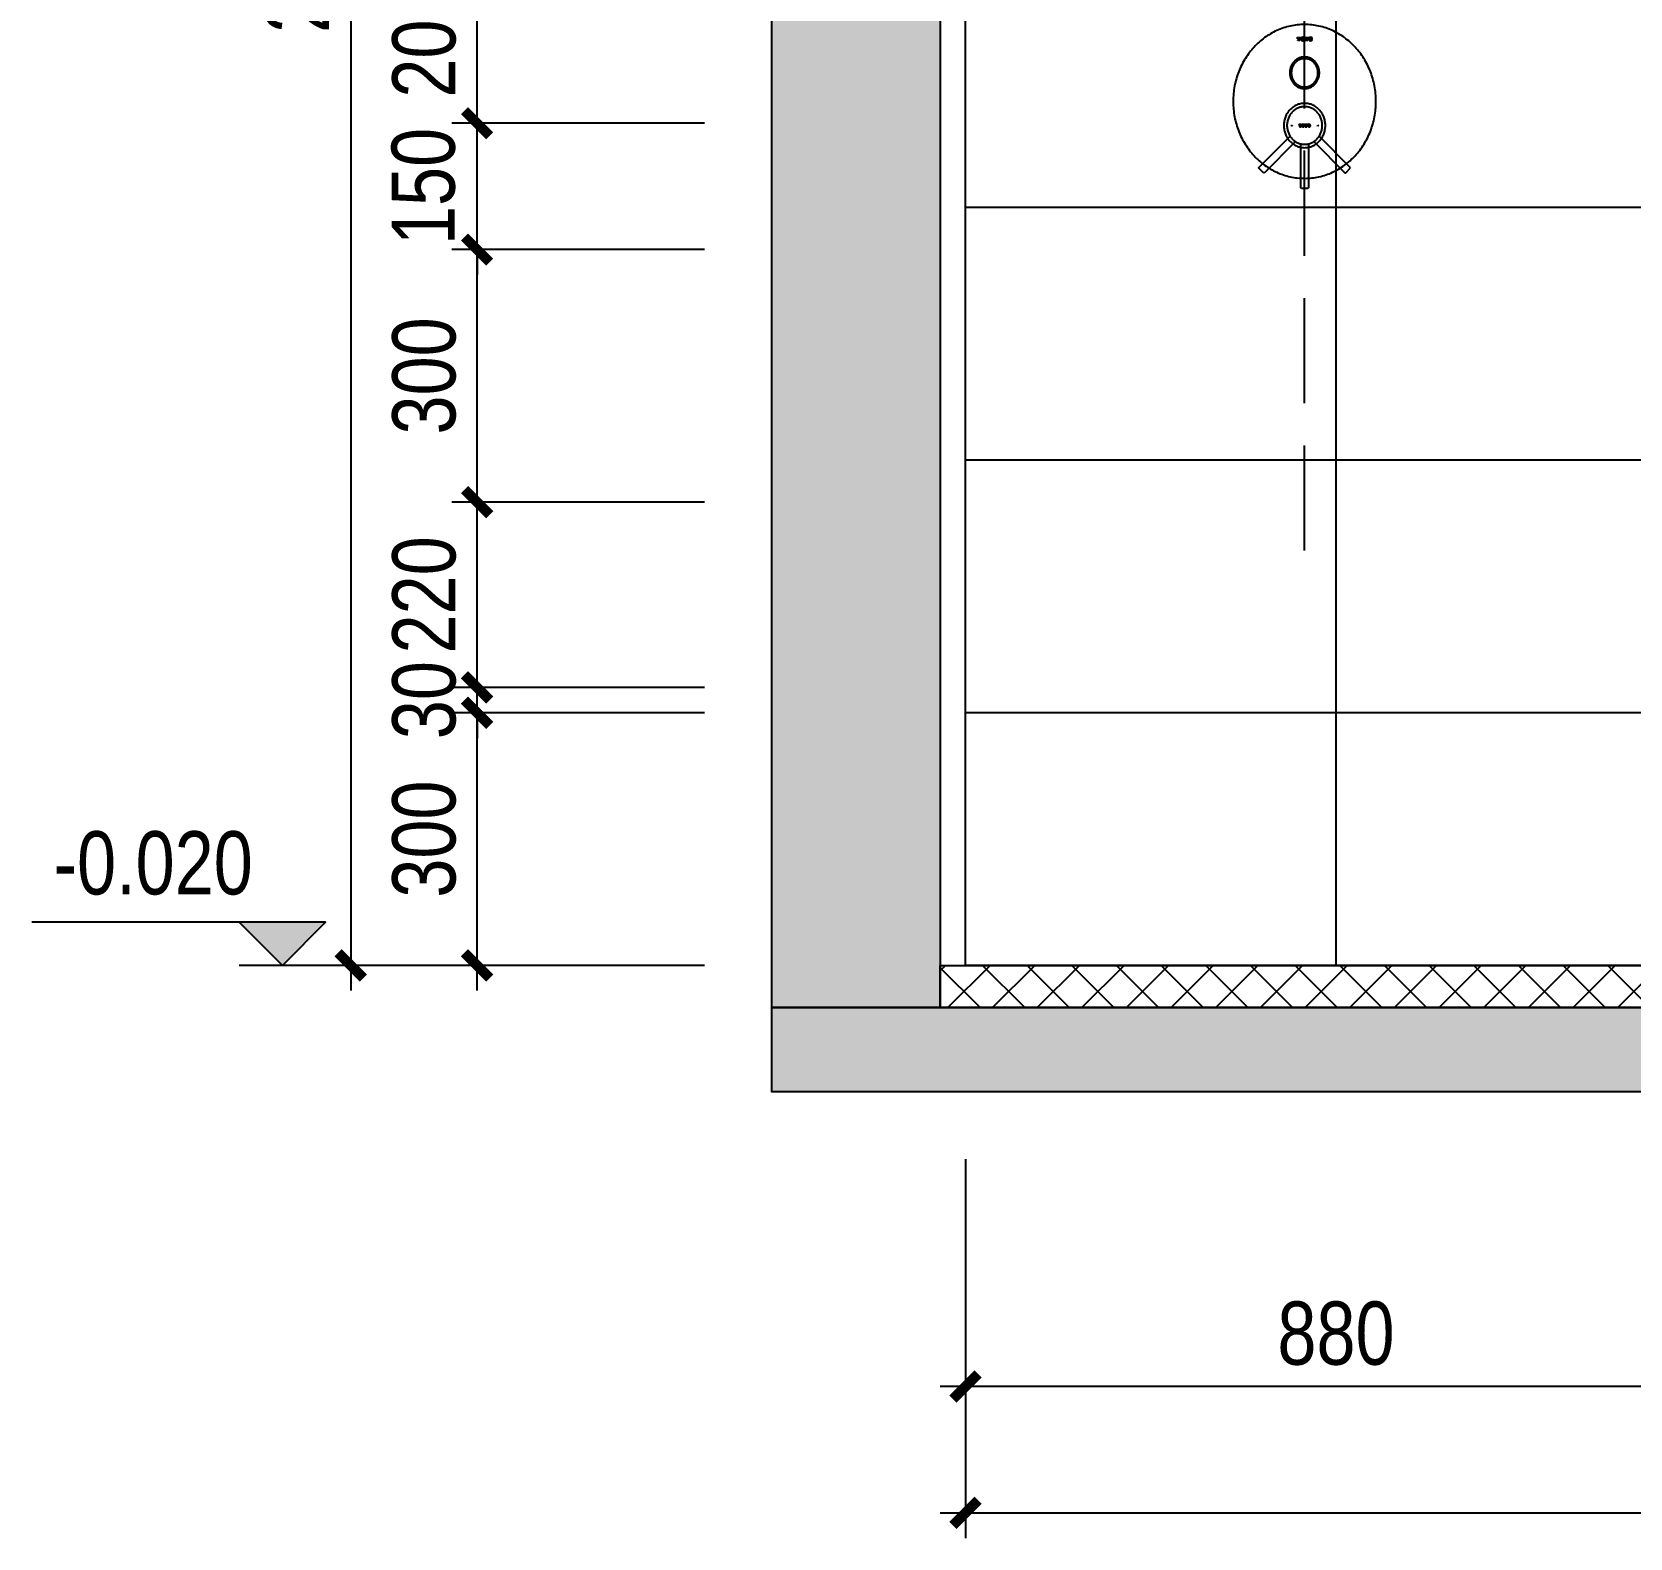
# Model space of a CAD drawing. Extents: x 468514 to 728049, y -74127 to 69080.
# Drawn here: x 554345 to 556243, y -71207 to -69418 of the extents above; entities that cross this region are included whole.
import ezdxf
from ezdxf.enums import TextEntityAlignment as Align

# ---------------------------------------------------------------- set-up
doc = ezdxf.new("R2010")
doc.units = 0
doc.header["$LTSCALE"] = 500
doc.header["$MEASUREMENT"] = 0
doc.linetypes.add('DASH', pattern=[0.35, 0.25, -0.1])
doc.linetypes.add('HIDDEN2', pattern=[0.1875, 0.125, -0.0625])
doc.layers.get('Defpoints').update_dxf_attribs({"color": 229})
for name, color, linetype in [('E 立面填充', 250, 'Continuous'), ('E 立面墙体', 245, 'Continuous'), ('E 立面材料分格线', 8, 'Continuous'), ('E 立面标注尺寸', 9, 'Continuous'), ('E 立面装饰完成线', 225, 'Continuous'), ('L-立面家具、洁具', 153, 'Continuous')]:
    doc.layers.add(name, color=color, linetype=linetype)
doc.styles.add('PDC DIM', font='PMingLiU-ExtB.ttf', dxfattribs={"width": 0.85})
doc.styles.add('Xref-标准套房C$0$黑体', font='simhei.ttf')
doc.dimstyles.new('PDC-A2', dxfattribs={"dimscale": 0, "dimtxt": 2.5, "dimasz": 1, "dimexe": 1, "dimexo": 1, "dimgap": 0.7, "dimtad": 1, "dimdec": 0, "dimtxsty": 'PDC DIM', "dimblk": 'ARCHTICK', "dimcen": 1, "dimdle": 1, "dimclrd": 8, "dimclre": 8, "dimclrt": 9, "dimadec": 0, "dimazin": 0, "dimtfac": 1, "dimtdec": 0, "dimtix": 1, "dimtmove": 2, "dimatfit": 3, "dimldrblk": 'PDC A2 T R', "dimfxl": 10, "dimfxlon": 1, "dimarcsym": 0})

# ---------------------------------------------------------------- blocks, each defined once
blk = doc.blocks.new('A$C2F8A30B2')
at = {"linetype": 'HIDDEN2', "lineweight": -2, "ltscale": 20}
h = blk.add_hatch(color=256, dxfattribs=at)
h.dxf.hatch_style = 2
h.paths.add_polyline_path([(28.4, -13.4), (29, -12.8), (30.3, -12.6), (31.6, -12.9), (32.1, -13.4), (32.5, -14.6), (32.3, -15.6), (31.6, -16.4), (30.3, -16.7), (29.1, -16.5), (28.2, -15.4), (28.1, -14.6)])
h.paths.add_polyline_path([(29.4, -15.7), (30.3, -16.2), (31.2, -15.6), (31.4, -14.7), (31.3, -13.8), (30.8, -13.2), (30.3, -13.1), (29.4, -13.5), (29.1, -14.6)])
h = blk.add_hatch(color=256)
h.dxf.hatch_style = 2
edge = h.paths.add_edge_path()
edge.add_spline(control_points=[(34.9, -12.8), (34.9, -12.8), (34.9, -12.8), (34.9, -12.8), (34.9, -12.8), (37, -12.8), (37, -12.8), (37, -12.8), (37, -14.2), (37, -14.2), (37, -14.2), (36.5, -14.2), (36.5, -14.2), (36.5, -14.2), (36.5, -13.2), (35.7, -13.2), (35.7, -13.2), (35.4, -13.2), (35.4, -13.2), (35.4, -13.2), (35.4, -15.9), (35.4, -15.9), (35.4, -15.9), (35.6, -16.1), (35.6, -16.1), (35.6, -16.1), (36.2, -16.1), (36.2, -16.1), (36.2, -16.1), (36.2, -16.6), (36.2, -16.6), (36.2, -16.6), (34.9, -16.6), (34.9, -16.6), (34.9, -16.6), (33.6, -16.6), (33.6, -16.6), (33.6, -16.6), (33.6, -16.1), (33.6, -16.1), (33.6, -16.1), (34.2, -16.1), (34.2, -16.1), (34.2, -16.1), (34.4, -15.9), (34.4, -15.9), (34.4, -15.9), (34.4, -13.2), (34.4, -13.2), (34.4, -13.2), (34.1, -13.2), (34.1, -13.2), (34.1, -13.2), (33.3, -14.2), (33.3, -14.2), (33.3, -14.2), (32.8, -14.2), (32.8, -14.2), (32.8, -14.2), (32.8, -12.8), (32.8, -12.8), (32.8, -12.8), (34.9, -12.8), (34.9, -12.8), (34.9, -12.8), (34.9, -12.8)], knot_values=[-1, 0, 0, 0, 0, 0, 1, 1, 1, 2, 2, 2, 3, 3, 3, 4, 4, 4, 5, 5, 5, 6, 6, 6, 7, 7, 7, 8, 8, 8, 9, 9, 9, 10, 10, 10, 11, 11, 11, 12, 12, 12, 13, 13, 13, 14, 14, 14, 15, 15, 15, 16, 16, 16, 17, 17, 17, 18, 18, 18, 19, 19, 19, 20, 20, 20, 21, 21, 21, 21], degree=3, periodic=0)
h = blk.add_hatch(color=256, dxfattribs=at)
h.dxf.hatch_style = 2
h.paths.add_polyline_path([(37.7, -13.4), (38.3, -12.8), (39.5, -12.6), (40.8, -12.9), (41.4, -13.4), (41.7, -14.6), (41.6, -15.6), (40.8, -16.4), (39.5, -16.7), (38.3, -16.5), (37.4, -15.4), (37.3, -14.6)])
h.paths.add_polyline_path([(38.6, -15.7), (39.5, -16.2), (40.5, -15.6), (40.7, -14.7), (40.6, -13.8), (40.1, -13.2), (39.5, -13.1), (38.7, -13.5), (38.4, -14.6)])
h = blk.add_hatch(color=256)
h.dxf.hatch_style = 2
edge = h.paths.add_edge_path()
edge.add_spline(control_points=[(44.2, -12.8), (44.2, -12.8), (44.2, -12.8), (44.2, -12.8), (44.2, -12.8), (46.2, -12.8), (46.2, -12.8), (46.2, -12.8), (46.2, -14.2), (46.2, -14.2), (46.2, -14.2), (45.7, -14.2), (45.7, -14.2), (45.7, -14.2), (45.8, -13.2), (44.9, -13.2), (44.9, -13.2), (44.6, -13.2), (44.6, -13.2), (44.6, -13.2), (44.6, -15.9), (44.6, -15.9), (44.6, -15.9), (44.9, -16.1), (44.9, -16.1), (44.9, -16.1), (45.4, -16.1), (45.4, -16.1), (45.4, -16.1), (45.4, -16.6), (45.4, -16.6), (45.4, -16.6), (44.2, -16.6), (44.2, -16.6), (44.2, -16.6), (42.9, -16.6), (42.9, -16.6), (42.9, -16.6), (42.9, -16.1), (42.9, -16.1), (42.9, -16.1), (43.5, -16.1), (43.5, -16.1), (43.5, -16.1), (43.7, -15.9), (43.7, -15.9), (43.7, -15.9), (43.7, -13.2), (43.7, -13.2), (43.7, -13.2), (43.4, -13.2), (43.4, -13.2), (42.6, -13.2), (42.6, -14.2), (42.6, -14.2), (42.6, -14.2), (42.1, -14.2), (42.1, -14.2), (42.1, -14.2), (42.1, -12.8), (42.1, -12.8), (42.1, -12.8), (44.2, -12.8), (44.2, -12.8), (44.2, -12.8), (44.2, -12.8)], knot_values=[-1, 0, 0, 0, 0, 0, 1, 1, 1, 2, 2, 2, 3, 3, 3, 4, 4, 4, 5, 5, 5, 6, 6, 6, 7, 7, 7, 8, 8, 8, 9, 9, 9, 10, 10, 10, 11, 11, 11, 12, 12, 12, 13, 13, 13, 14, 14, 14, 15, 15, 15, 16, 16, 16, 17, 17, 17, 18, 18, 18, 19, 19, 19, 20, 20, 20, 21, 21, 21, 21], degree=3, periodic=0)
h = blk.add_hatch(color=256, dxfattribs=at)
h.dxf.hatch_style = 2
h.paths.add_polyline_path([(20.7, -117.5), (21.4, -118.2), (22.1, -117.5), (21.4, -116.8)])
h = blk.add_hatch(color=256, dxfattribs=at)
h.dxf.hatch_style = 2
h.paths.add_polyline_path([(30.6, -116.5), (31, -116), (32, -115.8), (32.9, -116.1), (33.4, -116.5), (33.6, -117.4), (33.5, -118.1), (32.9, -118.7), (32, -119), (31.1, -118.8), (30.4, -118), (30.3, -117.4)])
h.paths.add_polyline_path([(31.3, -118.2), (32, -118.6), (32.7, -118.1), (32.8, -117.4), (32.7, -116.8), (32.4, -116.3), (32, -116.2), (31.3, -116.5), (31.1, -117.4)])
h = blk.add_hatch(color=256, dxfattribs=at)
h.dxf.hatch_style = 2
h.paths.add_polyline_path([(35.5, -116), (37, -116), (37, -117.1), (36.6, -117.1), (36.1, -116.3), (35.8, -116.3), (35.8, -118.3), (36, -118.5), (36.4, -118.5), (36.4, -118.9), (35.5, -118.9), (34.5, -118.9), (34.5, -118.5), (34.9, -118.5), (35.1, -118.3), (35.1, -116.3), (34.9, -116.3), (34.3, -117.1), (33.9, -117.1), (33.9, -116)])
h = blk.add_hatch(color=256, dxfattribs=at)
h.dxf.hatch_style = 2
h.paths.add_polyline_path([(37.5, -116.5), (38, -116), (38.9, -115.8), (39.9, -116.1), (40.3, -116.5), (40.6, -117.4), (40.5, -118.1), (39.9, -118.7), (38.9, -119), (38, -118.8), (37.4, -118), (37.3, -117.4)])
h.paths.add_polyline_path([(38.2, -118.2), (38.9, -118.6), (39.7, -118.1), (39.8, -117.4), (39.7, -116.8), (39.3, -116.3), (38.9, -116.2), (38.3, -116.5), (38.1, -117.4)])
h = blk.add_hatch(color=256, dxfattribs=at)
h.dxf.hatch_style = 2
h.paths.add_polyline_path([(42.4, -116), (44, -116), (44, -117.1), (43.6, -117.1), (43, -116.3), (42.8, -116.3), (42.8, -118.3), (43, -118.5), (43.4, -118.5), (43.4, -118.9), (42.4, -118.9), (41.5, -118.9), (41.5, -118.5), (41.9, -118.5), (42.1, -118.3), (42.1, -116.3), (41.8, -116.3), (41.3, -117.1), (40.9, -117.1), (40.9, -116)])
h = blk.add_hatch(color=256, dxfattribs=at)
h.dxf.hatch_style = 2
h.paths.add_polyline_path([(51.9, -117.5), (52.6, -118.2), (53.3, -117.5), (52.6, -116.8)])
for p, q in [((28.1, -14.6), (28.4, -13.4)), ((28.2, -15.4), (28.1, -14.6)), ((29.1, -16.5), (28.2, -15.4)), ((28.4, -13.4), (29, -12.8)), ((28.4, -13.4), (28.4, -13.4)), ((29, -12.8), (30.3, -12.6)), ((29.4, -13.5), (29.1, -14.6)), ((29.1, -14.6), (29.4, -15.7)), ((30.3, -16.7), (29.1, -16.5)), ((30.3, -13.1), (29.4, -13.5)), ((29.4, -15.7), (30.3, -16.2)), ((29.4, -15.7), (29.4, -15.7)), ((30.3, -12.6), (31.6, -12.9)), ((30.8, -13.2), (30.3, -13.1)), ((30.3, -16.2), (31.2, -15.6)), ((31.6, -16.4), (30.3, -16.7)), ((31.3, -13.8), (30.8, -13.2)), ((31.2, -15.6), (31.4, -14.7)), ((31.4, -14.7), (31.3, -13.8)), ((31.6, -12.9), (32.1, -13.4)), ((32.3, -15.6), (31.6, -16.4)), ((32.1, -13.4), (32.5, -14.6)), ((32.5, -14.6), (32.3, -15.6)), ((37.3, -14.6), (37.7, -13.4)), ((37.4, -15.4), (37.3, -14.6)), ((38.3, -16.5), (37.4, -15.4)), ((37.7, -13.4), (38.3, -12.8)), ((37.7, -13.4), (37.7, -13.4)), ((38.3, -12.8), (39.5, -12.6)), ((39.5, -16.7), (38.3, -16.5)), ((38.7, -13.5), (38.4, -14.6)), ((38.4, -14.6), (38.6, -15.7)), ((38.6, -15.7), (39.5, -16.2)), ((38.6, -15.7), (38.6, -15.7)), ((39.5, -13.1), (38.7, -13.5)), ((39.5, -12.6), (40.8, -12.9)), ((40.1, -13.2), (39.5, -13.1)), ((39.5, -16.2), (40.5, -15.6)), ((40.8, -16.4), (39.5, -16.7)), ((40.6, -13.8), (40.1, -13.2)), ((40.5, -15.6), (40.7, -14.7)), ((40.7, -14.7), (40.6, -13.8)), ((40.8, -12.9), (41.4, -13.4)), ((41.6, -15.6), (40.8, -16.4)), ((41.4, -13.4), (41.7, -14.6)), ((41.7, -14.6), (41.6, -15.6)), ((122.1, -89), (122.1, -89)), ((-17, -167.1), (20, -130.1)), ((21.4, -116.8), (20.7, -117.5)), ((20.7, -117.5), (21.4, -118.2)), ((20.7, -117.5), (20.7, -117.5)), ((22.1, -117.5), (21.4, -116.8)), ((21.4, -118.2), (22.1, -117.5)), ((30.3, -117.4), (30.6, -116.5)), ((30.4, -118), (30.3, -117.4)), ((31.1, -118.8), (30.4, -118)), ((30.6, -116.5), (31, -116)), ((30.6, -116.5), (30.6, -116.5)), ((31, -116), (32, -115.8)), ((31.3, -116.5), (31.1, -117.4)), ((31.1, -117.4), (31.3, -118.2)), ((32, -119), (31.1, -118.8)), ((32, -116.2), (31.3, -116.5)), ((31.3, -118.2), (32, -118.6)), ((31.3, -118.2), (31.3, -118.2)), ((32, -115.8), (32.9, -116.1)), ((32.4, -116.3), (32, -116.2)), ((32, -118.6), (32.7, -118.1)), ((32.9, -118.7), (32, -119)), ((32.7, -116.8), (32.4, -116.3)), ((32.8, -117.4), (32.7, -116.8)), ((32.7, -118.1), (32.8, -117.4)), ((32.9, -116.1), (33.4, -116.5)), ((33.5, -118.1), (32.9, -118.7)), ((33.4, -116.5), (33.6, -117.4)), ((33.6, -117.4), (33.5, -118.1)), ((33.9, -117.1), (33.9, -116)), ((33.9, -116), (35.5, -116)), ((34.3, -117.1), (33.9, -117.1)), ((34.9, -116.3), (34.3, -117.1)), ((34.5, -118.9), (34.5, -118.5)), ((34.5, -118.5), (34.9, -118.5)), ((35.5, -118.9), (34.5, -118.9)), ((35.1, -116.3), (34.9, -116.3)), ((34.9, -118.5), (35.1, -118.3)), ((35.1, -118.3), (35.1, -116.3)), ((35.5, -116), (37, -116)), ((35.5, -116), (35.5, -116)), ((36.4, -118.9), (35.5, -118.9)), ((36.1, -116.3), (35.8, -116.3)), ((35.8, -116.3), (35.8, -118.3)), ((35.8, -118.3), (36, -118.5)), ((36, -118.5), (36.4, -118.5)), ((36.6, -117.1), (36.1, -116.3)), ((36.4, -118.5), (36.4, -118.9)), ((37, -117.1), (36.6, -117.1)), ((37, -116), (37, -117.1)), ((37.3, -117.4), (37.5, -116.5)), ((37.4, -118), (37.3, -117.4)), ((38, -118.8), (37.4, -118)), ((37.5, -116.5), (38, -116)), ((37.5, -116.5), (37.5, -116.5)), ((38, -116), (38.9, -115.8)), ((38.9, -119), (38, -118.8)), ((38.3, -116.5), (38.1, -117.4)), ((38.1, -117.4), (38.2, -118.2)), ((38.2, -118.2), (38.9, -118.6)), ((38.2, -118.2), (38.2, -118.2)), ((38.9, -116.2), (38.3, -116.5)), ((38.9, -115.8), (39.9, -116.1)), ((39.3, -116.3), (38.9, -116.2)), ((38.9, -118.6), (39.7, -118.1)), ((39.9, -118.7), (38.9, -119)), ((39.7, -116.8), (39.3, -116.3)), ((39.8, -117.4), (39.7, -116.8)), ((39.7, -118.1), (39.8, -117.4)), ((39.9, -116.1), (40.3, -116.5)), ((40.5, -118.1), (39.9, -118.7)), ((40.3, -116.5), (40.6, -117.4)), ((40.6, -117.4), (40.5, -118.1)), ((40.9, -117.1), (40.9, -116)), ((40.9, -116), (42.4, -116)), ((41.3, -117.1), (40.9, -117.1)), ((41.8, -116.3), (41.3, -117.1)), ((41.5, -118.9), (41.5, -118.5)), ((41.5, -118.5), (41.9, -118.5)), ((42.4, -118.9), (41.5, -118.9)), ((42.1, -116.3), (41.8, -116.3)), ((41.9, -118.5), (42.1, -118.3)), ((42.1, -118.3), (42.1, -116.3)), ((42.4, -116), (44, -116)), ((42.4, -116), (42.4, -116)), ((43.4, -118.9), (42.4, -118.9)), ((43, -116.3), (42.8, -116.3)), ((42.8, -116.3), (42.8, -118.3)), ((42.8, -118.3), (43, -118.5)), ((43.6, -117.1), (43, -116.3)), ((43, -118.5), (43.4, -118.5)), ((43.4, -118.5), (43.4, -118.9)), ((44, -117.1), (43.6, -117.1)), ((44, -116), (44, -117.1)), ((52.6, -116.8), (51.9, -117.5)), ((51.9, -117.5), (52.6, -118.2)), ((51.9, -117.5), (51.9, -117.5)), ((53.3, -117.5), (52.6, -116.8)), ((52.6, -118.2), (53.3, -117.5)), ((91.5, -167.1), (54.5, -130.1)), ((26.4, -136.5), (-10.6, -173.5)), ((26.4, -136.5), (26.4, -136.5)), ((32.7, -139.2), (32.7, -191.5)), ((32.7, -139.2), (32.7, -139.2)), ((41.8, -191.5), (41.8, -139.2)), ((48.1, -136.5), (85, -173.5)), ((48.1, -136.5), (48.1, -136.5)), ((-17, -168.1), (-17, -167.1)), ((-11.6, -173.5), (-17, -168.1)), ((86.1, -173.5), (91.5, -168.1)), ((91.5, -168.1), (91.5, -167.1)), ((-10.6, -173.5), (-11.6, -173.5)), ((85, -173.5), (86.1, -173.5)), ((32.7, -191.5), (33.5, -192.3)), ((33.5, -192.3), (41.1, -192.3)), ((41.1, -192.3), (41.8, -191.5))]:
    blk.add_line(p, q, dxfattribs=at)
for points, knots in [([(-47.5, -88.8), (-47.5, -139.2), (-9.6, -180.1), (37.3, -180.1), (84.1, -180.1), (122.1, -139.2), (122.1, -88.8), (122.1, -38.3), (84.1, 2.6), (37.3, 2.6), (-9.6, 2.6), (-47.5, -38.3), (-47.5, -88.8), (-47.5, -88.8), (-47.5, -88.8), (-47.5, -88.8)], [0, 0, 0, 0, 1, 1, 1, 2, 2, 2, 3, 3, 3, 4, 4, 4, 5, 5, 5, 5]), ([(34.9, -12.8), (34.9, -12.8), (37, -12.8), (37, -12.8), (37, -12.8), (37, -14.2), (37, -14.2), (37, -14.2), (36.5, -14.2), (36.5, -14.2), (36.5, -14.2), (36.5, -13.2), (35.7, -13.2), (35.7, -13.2), (35.4, -13.2), (35.4, -13.2), (35.4, -13.2), (35.4, -15.9), (35.4, -15.9), (35.4, -15.9), (35.6, -16.1), (35.6, -16.1), (35.6, -16.1), (36.2, -16.1), (36.2, -16.1), (36.2, -16.1), (36.2, -16.6), (36.2, -16.6), (36.2, -16.6), (34.9, -16.6), (34.9, -16.6), (34.9, -16.6), (33.6, -16.6), (33.6, -16.6), (33.6, -16.6), (33.6, -16.1), (33.6, -16.1), (33.6, -16.1), (34.2, -16.1), (34.2, -16.1), (34.2, -16.1), (34.4, -15.9), (34.4, -15.9), (34.4, -15.9), (34.4, -13.2), (34.4, -13.2), (34.4, -13.2), (34.1, -13.2), (34.1, -13.2), (34.1, -13.2), (33.3, -14.2), (33.3, -14.2), (33.3, -14.2), (32.8, -14.2), (32.8, -14.2), (32.8, -14.2), (32.8, -12.8), (32.8, -12.8), (32.8, -12.8), (34.9, -12.8), (34.9, -12.8), (34.9, -12.8), (34.9, -12.8), (34.9, -12.8)], [0, 0, 0, 0, 1, 1, 1, 2, 2, 2, 3, 3, 3, 4, 4, 4, 5, 5, 5, 6, 6, 6, 7, 7, 7, 8, 8, 8, 9, 9, 9, 10, 10, 10, 11, 11, 11, 12, 12, 12, 13, 13, 13, 14, 14, 14, 15, 15, 15, 16, 16, 16, 17, 17, 17, 18, 18, 18, 19, 19, 19, 20, 20, 20, 21, 21, 21, 21]), ([(44.2, -12.8), (44.2, -12.8), (46.2, -12.8), (46.2, -12.8), (46.2, -12.8), (46.2, -14.2), (46.2, -14.2), (46.2, -14.2), (45.7, -14.2), (45.7, -14.2), (45.7, -14.2), (45.8, -13.2), (44.9, -13.2), (44.9, -13.2), (44.6, -13.2), (44.6, -13.2), (44.6, -13.2), (44.6, -15.9), (44.6, -15.9), (44.6, -15.9), (44.9, -16.1), (44.9, -16.1), (44.9, -16.1), (45.4, -16.1), (45.4, -16.1), (45.4, -16.1), (45.4, -16.6), (45.4, -16.6), (45.4, -16.6), (44.2, -16.6), (44.2, -16.6), (44.2, -16.6), (42.9, -16.6), (42.9, -16.6), (42.9, -16.6), (42.9, -16.1), (42.9, -16.1), (42.9, -16.1), (43.5, -16.1), (43.5, -16.1), (43.5, -16.1), (43.7, -15.9), (43.7, -15.9), (43.7, -15.9), (43.7, -13.2), (43.7, -13.2), (43.7, -13.2), (43.4, -13.2), (43.4, -13.2), (42.6, -13.2), (42.6, -14.2), (42.6, -14.2), (42.6, -14.2), (42.1, -14.2), (42.1, -14.2), (42.1, -14.2), (42.1, -12.8), (42.1, -12.8), (42.1, -12.8), (44.2, -12.8), (44.2, -12.8), (44.2, -12.8), (44.2, -12.8), (44.2, -12.8)], [0, 0, 0, 0, 1, 1, 1, 2, 2, 2, 3, 3, 3, 4, 4, 4, 5, 5, 5, 6, 6, 6, 7, 7, 7, 8, 8, 8, 9, 9, 9, 10, 10, 10, 11, 11, 11, 12, 12, 12, 13, 13, 13, 14, 14, 14, 15, 15, 15, 16, 16, 16, 17, 17, 17, 18, 18, 18, 19, 19, 19, 20, 20, 20, 21, 21, 21, 21]), ([(54.9, -54.8), (54.9, -44.4), (47, -36), (37.3, -36), (27.6, -36), (19.7, -44.4), (19.7, -54.8), (19.7, -65.1), (27.6, -73.5), (37.3, -73.5), (47, -73.5), (54.9, -65.1), (54.9, -54.8), (54.9, -54.8), (54.9, -54.8), (54.9, -54.8)], [0, 0, 0, 0, 1, 1, 1, 2, 2, 2, 3, 3, 3, 4, 4, 4, 5, 5, 5, 5]), ([(53.1, -54.8), (53.1, -45.4), (46, -37.9), (37.3, -37.9), (28.5, -37.9), (21.4, -45.4), (21.4, -54.8), (21.4, -64.1), (28.5, -71.7), (37.3, -71.7), (46, -71.7), (53.1, -64.1), (53.1, -54.8), (53.1, -54.8), (53.1, -54.8), (53.1, -54.8)], [0, 0, 0, 0, 1, 1, 1, 2, 2, 2, 3, 3, 3, 4, 4, 4, 5, 5, 5, 5]), ([(62, -117.3), (62, -102.8), (50.9, -91), (37.3, -91), (23.6, -91), (12.6, -102.8), (12.6, -117.3), (12.6, -131.9), (23.6, -143.7), (37.3, -143.7), (50.9, -143.7), (62, -131.9), (62, -117.3), (62, -117.3), (62, -117.3), (62, -117.3)], [0, 0, 0, 0, 1, 1, 1, 2, 2, 2, 3, 3, 3, 4, 4, 4, 5, 5, 5, 5]), ([(58.2, -117.3), (58.2, -105), (48.8, -95), (37.3, -95), (25.7, -95), (16.3, -105), (16.3, -117.3), (16.3, -129.7), (25.7, -139.7), (37.3, -139.7), (48.8, -139.7), (58.2, -129.7), (58.2, -117.3), (58.2, -117.3), (58.2, -117.3), (58.2, -117.3)], [0, 0, 0, 0, 1, 1, 1, 2, 2, 2, 3, 3, 3, 4, 4, 4, 5, 5, 5, 5])]:
    blk.add_open_spline(points, degree=3, knots=knots, dxfattribs=at)
blk = doc.blocks.new('_ArchTick')
at = {"color": 0, "linetype": 'ByBlock', "const_width": 0.4}
blk.add_lwpolyline([(-0.5, -0.5), (0.5, 0.5)], dxfattribs=at)
blk = doc.blocks.new('*D1982')
at = {"layer": 'Defpoints', "color": 0, "transparency": 16777216}
for p in [(554873.3, -70226.5), (555173.3, -70226.5), (555173.3, -70526.5)]:
    blk.add_point(p, dxfattribs=at)
at = {"layer": 'E 立面标注尺寸', "color": 8, "lineweight": -2, "transparency": 16777216}
for p, q in [((554873.3, -70556.5), (554873.3, -70196.5)), ((555143.3, -70226.5), (554843.3, -70226.5)), ((555143.3, -70526.5), (554843.3, -70526.5))]:
    blk.add_line(p, q, dxfattribs=at)
at = {"layer": 'E 立面标注尺寸', "color": 8, "lineweight": -2, "transparency": 16777216, "xscale": 30.00000447440561, "yscale": 30.00000447440561, "zscale": 30.00000447440561}
for p, rotation in [((554873.3, -70226.5), 90), ((554873.3, -70526.5), 270)]:
    blk.add_blockref('_ArchTick', p, dxfattribs=dict(at, rotation=rotation))
at = {"layer": 'E 立面标注尺寸', "color": 9, "transparency": 16777216, "insert": (554810.6, -70376.5), "char_height": 75, "attachment_point": 5, "rotation": 90, "style": 'PDC DIM'}
blk.add_mtext('300', dxfattribs=at)
blk = doc.blocks.new('PDC A2 T R')
at = {"color": 0, "linetype": 'ByBlock'}
blk.add_line((0, 0), (-2, 0), dxfattribs=at)
for points in [[(-2.147, 0.886), (-1.491, 1.345), (-0.6, 0), (0, 0)], [(-2.147, -0.886), (-1.491, -1.345), (-0.6, 0), (0, 0)]]:
    blk.add_solid(points, dxfattribs=at)
blk = doc.blocks.new('*D1983')
at = {"layer": 'Defpoints', "color": 0, "transparency": 16777216}
for p in [(554873.3, -70196.5), (555173.3, -70196.5), (555173.3, -70226.5)]:
    blk.add_point(p, dxfattribs=at)
at = {"layer": 'E 立面标注尺寸', "color": 8, "lineweight": -2, "transparency": 16777216}
for p, q in [((554873.3, -70196.5), (554873.3, -70166.5)), ((555143.3, -70196.5), (554843.3, -70196.5)), ((554873.3, -70226.5), (554873.3, -70196.5)), ((555143.3, -70226.5), (554843.3, -70226.5)), ((554873.3, -70226.5), (554873.3, -70256.5))]:
    blk.add_line(p, q, dxfattribs=at)
at = {"layer": 'E 立面标注尺寸', "color": 8, "lineweight": -2, "transparency": 16777216, "xscale": 30.00000447440561, "yscale": 30.00000447440561, "zscale": 30.00000447440561}
for p, rotation in [((554873.3, -70196.5), 270), ((554873.3, -70226.5), 90)]:
    blk.add_blockref('_ArchTick', p, dxfattribs=dict(at, rotation=rotation))
at = {"layer": 'E 立面标注尺寸', "color": 9, "transparency": 16777216, "insert": (554810.6, -70211.5), "char_height": 75, "attachment_point": 5, "rotation": 90, "style": 'PDC DIM'}
blk.add_mtext('30', dxfattribs=at)
blk = doc.blocks.new('*D1984')
at = {"layer": 'Defpoints', "color": 0, "transparency": 16777216}
for p in [(554873.3, -69976.5), (555173.3, -69976.5), (555173.3, -70196.5)]:
    blk.add_point(p, dxfattribs=at)
at = {"layer": 'E 立面标注尺寸', "color": 8, "lineweight": -2, "transparency": 16777216}
for p, q in [((554873.3, -70226.5), (554873.3, -69946.5)), ((555143.3, -69976.5), (554843.3, -69976.5)), ((555143.3, -70196.5), (554843.3, -70196.5))]:
    blk.add_line(p, q, dxfattribs=at)
at = {"layer": 'E 立面标注尺寸', "color": 8, "lineweight": -2, "transparency": 16777216, "xscale": 30.00000447440561, "yscale": 30.00000447440561, "zscale": 30.00000447440561}
for p, rotation in [((554873.3, -69976.5), 90), ((554873.3, -70196.5), 270)]:
    blk.add_blockref('_ArchTick', p, dxfattribs=dict(at, rotation=rotation))
at = {"layer": 'E 立面标注尺寸', "color": 9, "transparency": 16777216, "insert": (554810.6, -70086.5), "char_height": 75, "attachment_point": 5, "rotation": 90, "style": 'PDC DIM'}
blk.add_mtext('220', dxfattribs=at)
blk = doc.blocks.new('*D1985')
at = {"layer": 'Defpoints', "color": 0, "transparency": 16777216}
for p in [(554873.3, -69676.5), (555173.3, -69676.5), (555173.3, -69976.5)]:
    blk.add_point(p, dxfattribs=at)
at = {"layer": 'E 立面标注尺寸', "color": 8, "lineweight": -2, "transparency": 16777216}
for p, q in [((554873.3, -70006.5), (554873.3, -69646.5)), ((555143.3, -69676.5), (554843.3, -69676.5)), ((555143.3, -69976.5), (554843.3, -69976.5))]:
    blk.add_line(p, q, dxfattribs=at)
at = {"layer": 'E 立面标注尺寸', "color": 8, "lineweight": -2, "transparency": 16777216, "xscale": 30.00000447440561, "yscale": 30.00000447440561, "zscale": 30.00000447440561}
for p, rotation in [((554873.3, -69676.5), 90), ((554873.3, -69976.5), 270)]:
    blk.add_blockref('_ArchTick', p, dxfattribs=dict(at, rotation=rotation))
at = {"layer": 'E 立面标注尺寸', "color": 9, "transparency": 16777216, "insert": (554810.6, -69826.5), "char_height": 75, "attachment_point": 5, "rotation": 90, "style": 'PDC DIM'}
blk.add_mtext('300', dxfattribs=at)
blk = doc.blocks.new('*D1986')
at = {"layer": 'Defpoints', "color": 0, "transparency": 16777216}
for p in [(554873.3, -69526.5), (555173.3, -69526.5), (555173.3, -69676.5)]:
    blk.add_point(p, dxfattribs=at)
at = {"layer": 'E 立面标注尺寸', "color": 8, "lineweight": -2, "transparency": 16777216}
for p, q in [((554873.3, -69526.5), (554873.3, -69496.5)), ((555143.3, -69526.5), (554843.3, -69526.5)), ((554873.3, -69676.5), (554873.3, -69526.5)), ((555143.3, -69676.5), (554843.3, -69676.5)), ((554873.3, -69676.5), (554873.3, -69706.5))]:
    blk.add_line(p, q, dxfattribs=at)
at = {"layer": 'E 立面标注尺寸', "color": 8, "lineweight": -2, "transparency": 16777216, "xscale": 30.00000447440561, "yscale": 30.00000447440561, "zscale": 30.00000447440561}
for p, rotation in [((554873.3, -69526.5), 270), ((554873.3, -69676.5), 90)]:
    blk.add_blockref('_ArchTick', p, dxfattribs=dict(at, rotation=rotation))
at = {"layer": 'E 立面标注尺寸', "color": 9, "transparency": 16777216, "insert": (554809.8, -69601.5), "char_height": 75, "attachment_point": 5, "rotation": 90, "style": 'PDC DIM'}
blk.add_mtext('150', dxfattribs=at)
blk = doc.blocks.new('*D1987')
at = {"layer": 'Defpoints', "color": 0, "transparency": 16777216}
for p in [(554873.3, -69326.5), (555173.3, -69326.5), (555173.3, -69526.5)]:
    blk.add_point(p, dxfattribs=at)
at = {"layer": 'E 立面标注尺寸', "color": 8, "lineweight": -2, "transparency": 16777216}
for p, q in [((554873.3, -69556.5), (554873.3, -69296.5)), ((555143.3, -69326.5), (554843.3, -69326.5)), ((555143.3, -69526.5), (554843.3, -69526.5))]:
    blk.add_line(p, q, dxfattribs=at)
at = {"layer": 'E 立面标注尺寸', "color": 8, "lineweight": -2, "transparency": 16777216, "xscale": 30.00000447440561, "yscale": 30.00000447440561, "zscale": 30.00000447440561}
for p, rotation in [((554873.3, -69326.5), 90), ((554873.3, -69526.5), 270)]:
    blk.add_blockref('_ArchTick', p, dxfattribs=dict(at, rotation=rotation))
at = {"layer": 'E 立面标注尺寸', "color": 9, "transparency": 16777216, "insert": (554810.6, -69426.5), "char_height": 75, "attachment_point": 5, "rotation": 90, "style": 'PDC DIM'}
blk.add_mtext('200', dxfattribs=at)
blk = doc.blocks.new('*D1989')
at = {"layer": 'Defpoints', "color": 0, "transparency": 16777216}
for p in [(555173.3, -68126.5), (554723.3, -70526.5), (555173.3, -70526.5)]:
    blk.add_point(p, dxfattribs=at)
at = {"layer": 'E 立面标注尺寸', "color": 8, "lineweight": -2, "transparency": 16777216}
for p, q in [((554723.3, -68096.5), (554723.3, -70556.5)), ((555023.3, -68126.5), (554693.3, -68126.5)), ((555023.3, -70526.5), (554693.3, -70526.5))]:
    blk.add_line(p, q, dxfattribs=at)
at = {"layer": 'E 立面标注尺寸', "color": 8, "lineweight": -2, "transparency": 16777216, "xscale": 30.00000447440561, "yscale": 30.00000447440561, "zscale": 30.00000447440561}
for p, rotation in [((554723.3, -68126.5), 90), ((554723.3, -70526.5), 270)]:
    blk.add_blockref('_ArchTick', p, dxfattribs=dict(at, rotation=rotation))
at = {"layer": 'E 立面标注尺寸', "color": 9, "transparency": 16777216, "insert": (554660.6, -69326.5), "char_height": 75, "attachment_point": 5, "rotation": 90, "style": 'PDC DIM'}
blk.add_mtext('2400', dxfattribs=at)
blk = doc.blocks.new('A$C37DB5113')
blk.add_hatch(color=256).paths.add_polyline_path([(150, 75), (75, 0), (0, 75)])
for p, q in [((0, 75), (510, 75)), ((0, 75), (75, 0)), ((150, 75), (75, 0)), ((0, 0), (150, 0))]:
    blk.add_line(p, q)
blk.add_lwpolyline([(150, 75), (75, 0), (0, 75), (150, 75)])
at = {"style": 'Xref-标准套房C$0$黑体', "width": 0.8}
blk.add_attdef('%%P0.000', text='', height=105, dxfattribs=at).set_placement((510, 75), align=Align.BOTTOM_RIGHT)
blk = doc.blocks.new('*D1993')
at = {"layer": 'Defpoints', "color": 0, "transparency": 16777216}
for p in [(555453.3, -70726.5), (556333.3, -70726.5), (555453.3, -71026.5)]:
    blk.add_point(p, dxfattribs=at)
at = {"layer": 'E 立面标注尺寸', "color": 8, "lineweight": -2, "transparency": 16777216}
for p, q in [((555453.3, -70756.5), (555453.3, -71056.5)), ((556333.3, -70756.5), (556333.3, -71056.5)), ((556363.3, -71026.5), (555423.3, -71026.5))]:
    blk.add_line(p, q, dxfattribs=at)
at = {"layer": 'E 立面标注尺寸', "color": 8, "lineweight": -2, "transparency": 16777216, "xscale": 30.00000447440561, "yscale": 30.00000447440561, "zscale": 30.00000447440561, "rotation": 180}
blk.add_blockref('_ArchTick', (555453.3, -71026.5), dxfattribs=at)
at = {"layer": 'E 立面标注尺寸', "color": 8, "lineweight": -2, "transparency": 16777216, "xscale": 30.00000447440561, "yscale": 30.00000447440561, "zscale": 30.00000447440561}
blk.add_blockref('_ArchTick', (556333.3, -71026.5), dxfattribs=at)
at = {"layer": 'E 立面标注尺寸', "color": 9, "transparency": 16777216, "insert": (555893.3, -70963.7), "char_height": 75, "attachment_point": 5, "style": 'PDC DIM'}
blk.add_mtext('880', dxfattribs=at)
blk = doc.blocks.new('*D1994')
at = {"layer": 'Defpoints', "color": 0, "transparency": 16777216}
for p in [(555453.3, -70726.5), (558293.3, -70726.5), (558293.3, -71176.5)]:
    blk.add_point(p, dxfattribs=at)
at = {"layer": 'E 立面标注尺寸', "color": 8, "lineweight": -2, "transparency": 16777216}
for p, q in [((555453.3, -70876.5), (555453.3, -71206.5)), ((558293.3, -70876.5), (558293.3, -71206.5)), ((555423.3, -71176.5), (558323.3, -71176.5))]:
    blk.add_line(p, q, dxfattribs=at)
at = {"layer": 'E 立面标注尺寸', "color": 8, "lineweight": -2, "transparency": 16777216, "xscale": 30.00000447440561, "yscale": 30.00000447440561, "zscale": 30.00000447440561, "rotation": 180}
blk.add_blockref('_ArchTick', (555453.3, -71176.5), dxfattribs=at)
at = {"layer": 'E 立面标注尺寸', "color": 8, "lineweight": -2, "transparency": 16777216, "xscale": 30.00000447440561, "yscale": 30.00000447440561, "zscale": 30.00000447440561}
blk.add_blockref('_ArchTick', (558293.3, -71176.5), dxfattribs=at)
at = {"layer": 'E 立面标注尺寸', "color": 9, "transparency": 16777216, "insert": (556873.3, -71113.7), "char_height": 75, "attachment_point": 5, "style": 'PDC DIM'}
blk.add_mtext('2840', dxfattribs=at)

msp = doc.modelspace()

# ---------------------------------------------------------------- hatches: boundary and pattern name
at = {"layer": 'E 立面填充'}
h = msp.add_hatch(dxfattribs=at)
h.set_pattern_fill('_USER', color=256, scale=300, pattern_type=0)
h.set_pattern_definition([(0, (558293.3, -70526.5), (0, 300), [])])
h.paths.add_polyline_path([(558293.3, -68126.5), (557723.3, -68126.5), (557723.3, -70526.5), (558293.3, -70526.5)])
h.paths.add_polyline_path([(557723.3, -69976.5), (557073.3, -69976.5), (557073.3, -70196.5), (557723.3, -70196.5)], flags=17)
h.paths.add_polyline_path([(557723.3, -70226.5), (557073.3, -70226.5), (557073.3, -70526.5), (557723.3, -70526.5)], flags=17)
h.paths.add_polyline_path([(557073.3, -69526.5), (556333.3, -69526.5), (556333.3, -70526.5), (557073.3, -70526.5)], flags=17)
h.paths.add_polyline_path([(557723.3, -69326.5), (556333.3, -69326.5), (556333.3, -68126.5), (555453.3, -68126.5), (555453.3, -70526.5), (556283.3, -70526.5), (556283.3, -70476.5), (556302.3, -70476.5), (556302.3, -68446.5), (556298.3, -68446.5), (556298.3, -68426.5), (556318.3, -68426.5), (556318.3, -68446.5), (556314.3, -68446.5), (556314.3, -70476.5), (556333.3, -70476.5), (556333.3, -69526.5), (557073.3, -69526.5), (557073.3, -69676.5), (557369.3, -69676.5), (557369.3, -69626.1), (557369.3, -69569.5), (557370.7, -69561.6), (557369.3, -69561.6), (557369.3, -69537.6, -0.280803), (557398.3, -69517, -0.280797), (557427.3, -69537.6), (557427.3, -69561.6), (557425.9, -69561.6), (557427.3, -69569.5), (557427.3, -69626.1), (557427.3, -69676.5), (557723.3, -69676.5)])
h.paths.add_polyline_path([(557384.7, -69510.9, -0.167186), (557411.9, -69510.9, -0.717696), (557411.9, -69514.7, -0.167186), (557384.7, -69514.7, -0.722273)], flags=16)
h.paths.add_polyline_path([(557073.3, -68126.5), (556333.3, -68126.5), (556333.3, -69276.5), (557073.3, -69276.5)], flags=17)
h = msp.add_hatch(dxfattribs=at)
h.set_pattern_fill('_USER', color=256, scale=600, angle=90, pattern_type=0)
h.set_pattern_definition([(90, (558293.3, -70526.5), (-600, 4e-14), [])])
h.paths.add_polyline_path([(557073.3, -69526.5), (556333.3, -69526.5), (556333.3, -70526.5), (557073.3, -70526.5)], flags=17)
h.paths.add_polyline_path([(557073.3, -69276.5), (556333.3, -69276.5), (556333.3, -69326.5), (557073.3, -69326.5)], flags=17)
h.paths.add_polyline_path([(556302.3, -68446.5), (556298.3, -68446.5), (556298.3, -68426.5), (556318.3, -68426.5), (556318.3, -68446.5), (556314.3, -70476.5), (556333.3, -70476.5), (556333.3, -69526.5), (557073.3, -69526.5), (557073.3, -69676.5), (557369.3, -69676.5), (557369.3, -69626.1), (557427.3, -69626.1), (557427.3, -69561.6), (557425.9, -69561.6), (557427.3, -69569.5), (557427.3, -69626.1), (557427.3, -69676.5), (557623.3, -69676.5), (557723.3, -69676.5), (557723.3, -69326.5), (556333.3, -69326.5), (556333.3, -68126.5), (555453.3, -68126.5), (555453.3, -70526.5), (556283.3, -70526.5), (556283.3, -70476.5), (556302.3, -70476.5)])
h.paths.add_polyline_path([(557398.3, -69517, -0.082982), (557384.7, -69514.7, -0.53661), (557383.8, -69511.5, 0.172636), (557369.3, -69537.6, -0.280561)], flags=16)
h.paths.add_polyline_path([(557413.2, -69550.3, 0.10053), (557407, -69529.6, 0.588831), (557389.6, -69529.6, 0.10053), (557383.4, -69550.3, -0.912464)], flags=16)
edge = h.paths.add_edge_path(flags=16)
edge.add_ellipse((557398.3, -69551), major_axis=(15, 0), ratio=0.3, start_angle=0, end_angle=180, ccw=False)
edge.add_line((557413.3, -69551), (557413.3, -69556))
edge.add_ellipse((557398.3, -69556), major_axis=(-15, 0), ratio=0.3, start_angle=0, end_angle=180, ccw=False)
edge.add_line((557383.3, -69556), (557383.3, -69551))
h.paths.add_polyline_path([(557073.3, -68126.5), (556333.3, -68126.5), (556333.3, -69276.5), (557073.3, -69276.5)], flags=17)
h.paths.add_polyline_path([(557723.3, -69976.5), (557073.3, -69976.5), (557073.3, -70196.5), (557723.3, -70196.5)], flags=17)
h.paths.add_polyline_path([(557723.3, -70226.5), (557073.3, -70226.5), (557073.3, -70526.5), (557723.3, -70526.5)], flags=17)
h.paths.add_polyline_path([(558293.3, -68126.5), (557723.3, -68126.5), (557723.3, -70526.5), (558293.3, -70526.5)])
at = {"layer": 'E 立面墙体'}
h = msp.add_hatch(dxfattribs=at)
h.set_pattern_fill('钢筋混凝土', color=250, scale=10, pattern_type=2)
h.set_pattern_definition([(45, (61229.336, -72201.5), (-35.355339, 35.355339), []), (50, (61229.336, -72201.5), (71.726018, -6.2752135), [7.5, -82.5]), (355, (61229.336, -72201.5), (-13.875133, 75.219213), [6, -66]), (100.4514, (61235.31, -72202.02), (57.850938, 68.943954), [6.374019, -70.114211]), (46.1842, (61229.336, -72181.5), (106.724105, -16.551901), [11.25, -123.75]), (96.6356, (61238.23, -72182.88), (93.46627, 97.411787), [9.56103, -105.1713]), (351.1842, (61229.34, -72181.5), (93.466195, 97.41186), [9, -99]), (21, (61239.336, -72186.5), (59.690705, -40.261889), [7.5, -82.5]), (326, (61239.336, -72186.5), (24.331533, 72.515005), [6, -66]), (71.4514, (61244.31, -72189.855), (84.022263, 32.25305), [6.374019, -70.114211]), (37.5, (61229.336, -72201.5), (1.2159855, 33.2893854), [0.5, -65.2, 0.5, -67, 0.5, -66.25]), (7.5, (61229.336, -72201.5), (26.3069537, 39.4411712), [0.5, -38.2, 0.5, -63.7, 0.5, -25.25]), (327.5, (61207.036, -72201.5), (53.3822436, -2.2554872), [0.5, -25, 0.5, -78, 0.5, -103.5]), (317.5, (61197.036, -72201.5), (58.318617, 10.0104982), [0.5, -32.5, 0.5, -51.8, 0.5, -73.5])])
h.paths.add_polyline_path([(555423.3, -70576.5), (555223.3, -70576.5), (555223.3, -67576.5), (555423.3, -67576.5)])
h = msp.add_hatch(dxfattribs=at)
h.set_pattern_fill('ANSI37', color=250, scale=300)
h.set_pattern_definition([(45, (61979.336, -72201.5), (-26.5165043, 26.5165043), []), (135, (61979.336, -72201.5), (-26.5165043, -26.5165043), [])])
h.paths.add_polyline_path([(555423.3, -70526.5), (558323.3, -70526.5), (558323.3, -70576.5), (555423.3, -70576.5)])
h = msp.add_hatch(color=250, dxfattribs=at)
h.dxf.hatch_style = 1
h.paths.add_polyline_path([(558423.3, -70676.5), (555223.3, -70676.5), (555223.3, -70576.5), (558423.3, -70576.5)])

# ---------------------------------------------------------------- linework, layer by layer
for points in [[(555423.3, -70576.5), (555223.3, -70576.5), (555223.3, -67576.5), (555423.3, -67576.5)], [(558423.3, -70676.5), (555223.3, -70676.5), (555223.3, -70576.5), (558423.3, -70576.5)]]:
    msp.add_lwpolyline(points, close=True, dxfattribs=at)
at = {"layer": 'E 立面材料分格线', "linetype": 'DASH'}
msp.add_line((555856.1, -70034), (555856.1, -68331.3), dxfattribs=at)
at = {"layer": 'E 立面装饰完成线'}
msp.add_lwpolyline([(555453.3, -70526.5), (555453.3, -68126.5)], dxfattribs=at)
msp.add_lwpolyline([(555423.3, -70526.5), (558323.3, -70526.5), (558323.3, -70576.5), (555423.3, -70576.5)], close=True, dxfattribs=at)

# ---------------------------------------------------------------- block references
at = {"layer": 'E 立面标注尺寸'}
ref = msp.add_blockref('A$C37DB5113', (554693.3, -70526.5), dxfattribs=dict(at, xscale=-0.6836043956309368, yscale=0.6836043956354843, zscale=0.6836043956331337))
ref.add_attrib('%%P0.000', '-0.020', dxfattribs={"layer": '0', "height": 75, "rotation": 360, "style": 'PDC DIM', "width": 0.85}).set_placement((554606.9, -70464.7), align=Align.BOTTOM_RIGHT)
at = {"layer": 'L-立面家具、洁具', "xscale": -1}
msp.add_blockref('A$C2F8A30B2', (555893.3, -69411.8), dxfattribs=at)

# ---------------------------------------------------------------- dimensions: what is measured, and where the dimension line sits
at = {"layer": 'E 立面标注尺寸'}
for base, p1, p2, picture, middle in [((554723.3, -70526.5), (555173.3, -68126.5), (555173.3, -70526.5), '*D1989', (554660.6, -69326.5)), ((554873.3, -69326.5), (555173.3, -69526.5), (555173.3, -69326.5), '*D1987', (554810.6, -69426.5)), ((554873.3, -69526.5), (555173.3, -69676.5), (555173.3, -69526.5), '*D1986', (554809.8, -69601.5)), ((554873.3, -69676.5), (555173.3, -69976.5), (555173.3, -69676.5), '*D1985', (554810.6, -69826.5)), ((554873.3, -69976.5), (555173.3, -70196.5), (555173.3, -69976.5), '*D1984', (554810.6, -70086.5)), ((554873.3, -70196.5), (555173.3, -70226.5), (555173.3, -70196.5), '*D1983', (554810.6, -70211.5)), ((554873.3, -70226.5), (555173.3, -70526.5), (555173.3, -70226.5), '*D1982', (554810.6, -70376.5))]:
    dim = msp.add_linear_dim(base=base, p1=p1, p2=p2, angle=90, dimstyle='PDC-A2', override={"dimscale": 30.000004}, dxfattribs=at)
    dim.commit()
    dim.dimension.update_dxf_attribs({"geometry": picture, "text_midpoint": middle})
for base, p1, p2, picture, middle in [((555453.3, -71026.5), (556333.3, -70726.5), (555453.3, -70726.5), '*D1993', (555893.3, -70963.7)), ((558293.3, -71176.5), (555453.3, -70726.5), (558293.3, -70726.5), '*D1994', (556873.3, -71113.7))]:
    dim = msp.add_linear_dim(base=base, p1=p1, p2=p2, dimstyle='PDC-A2', override={"dimscale": 30.000004}, dxfattribs=at)
    dim.commit()
    dim.dimension.update_dxf_attribs({"geometry": picture, "text_midpoint": middle})

doc.saveas('drawing.dxf')
